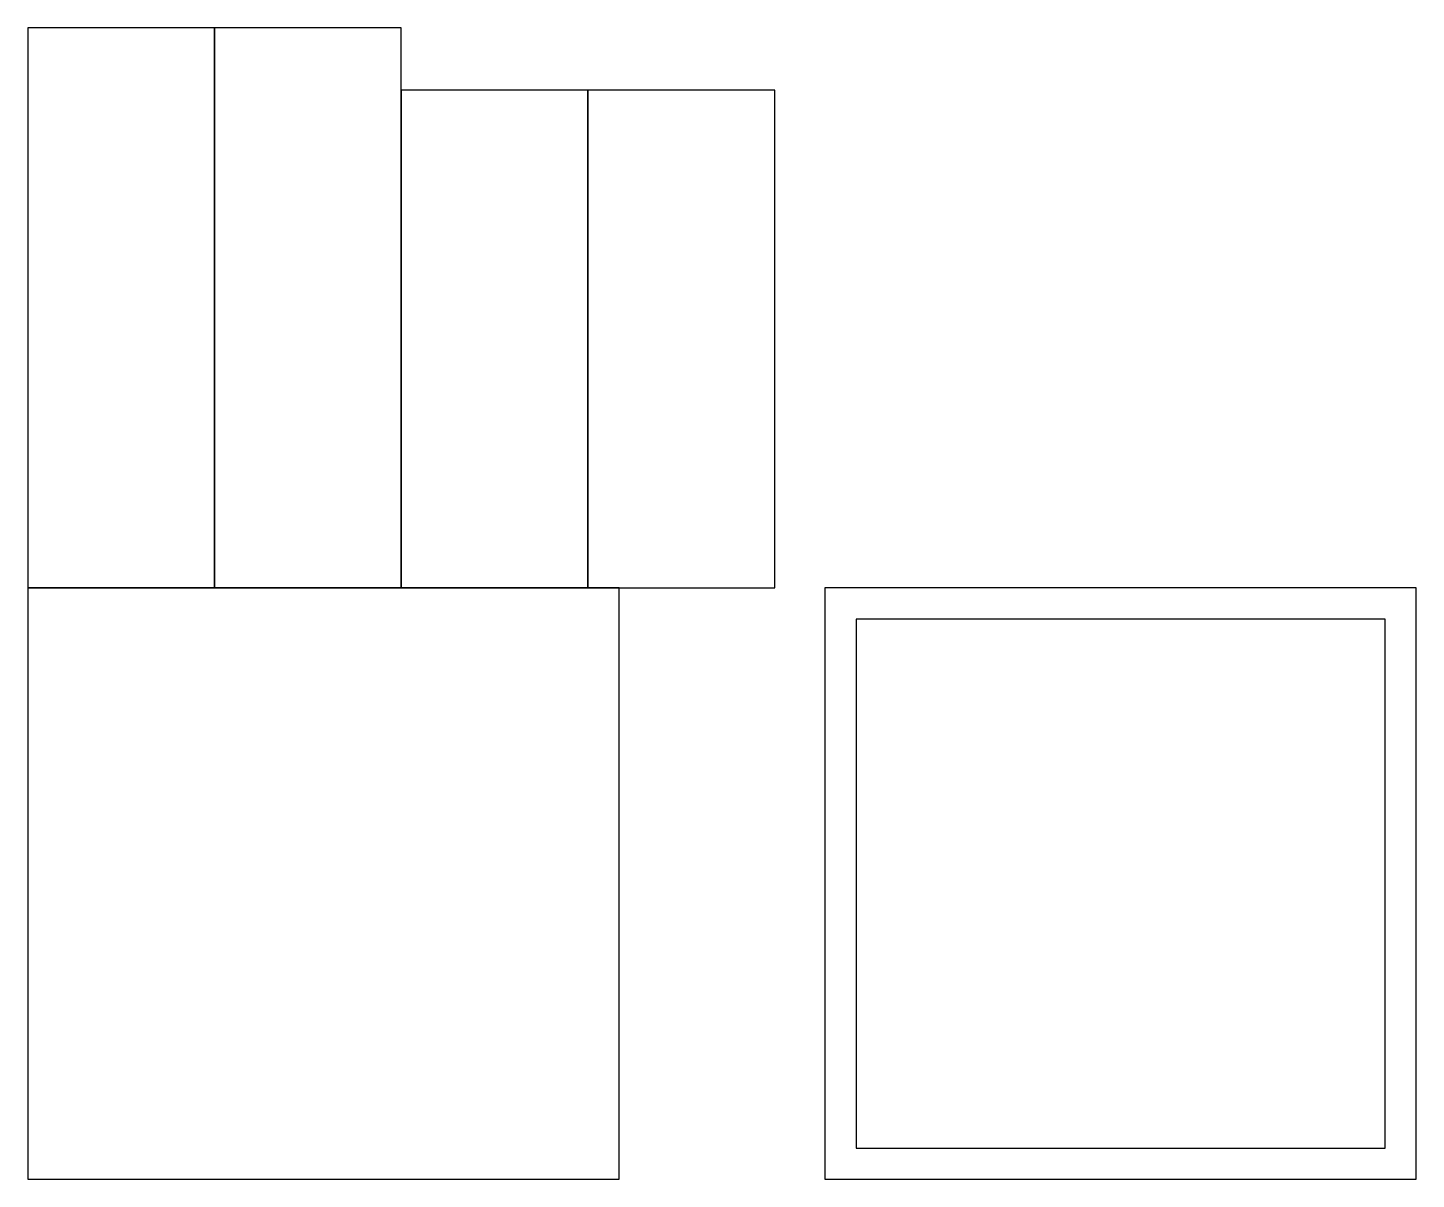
# Model space of a CAD drawing. Header units: inches. Extents: x 12.9 to 35.2, y 6 to 24.5.
import ezdxf

# ---------------------------------------------------------------- set-up
doc = ezdxf.new("R2010")
doc.units = ezdxf.units.IN
doc.header["$MEASUREMENT"] = 0

msp = doc.modelspace()

# ---------------------------------------------------------------- linework, layer by layer
for points in [[(12.928, 15.476), (15.928, 15.476), (15.928, 24.476), (12.928, 24.476)], [(15.928, 15.476), (18.928, 15.476), (18.928, 24.476), (15.928, 24.476)], [(18.928, 15.476), (21.928, 15.476), (21.928, 23.476), (18.928, 23.476)], [(21.928, 15.476), (24.928, 15.476), (24.928, 23.476), (21.928, 23.476)], [(12.928, 5.976), (22.428, 5.976), (22.428, 15.476), (12.928, 15.476)], [(25.735, 5.976), (35.235, 5.976), (35.235, 15.476), (25.735, 15.476)], [(26.235, 6.476), (34.735, 6.476), (34.735, 14.976), (26.235, 14.976)]]:
    msp.add_lwpolyline(points, close=True)

doc.saveas('drawing.dxf')
